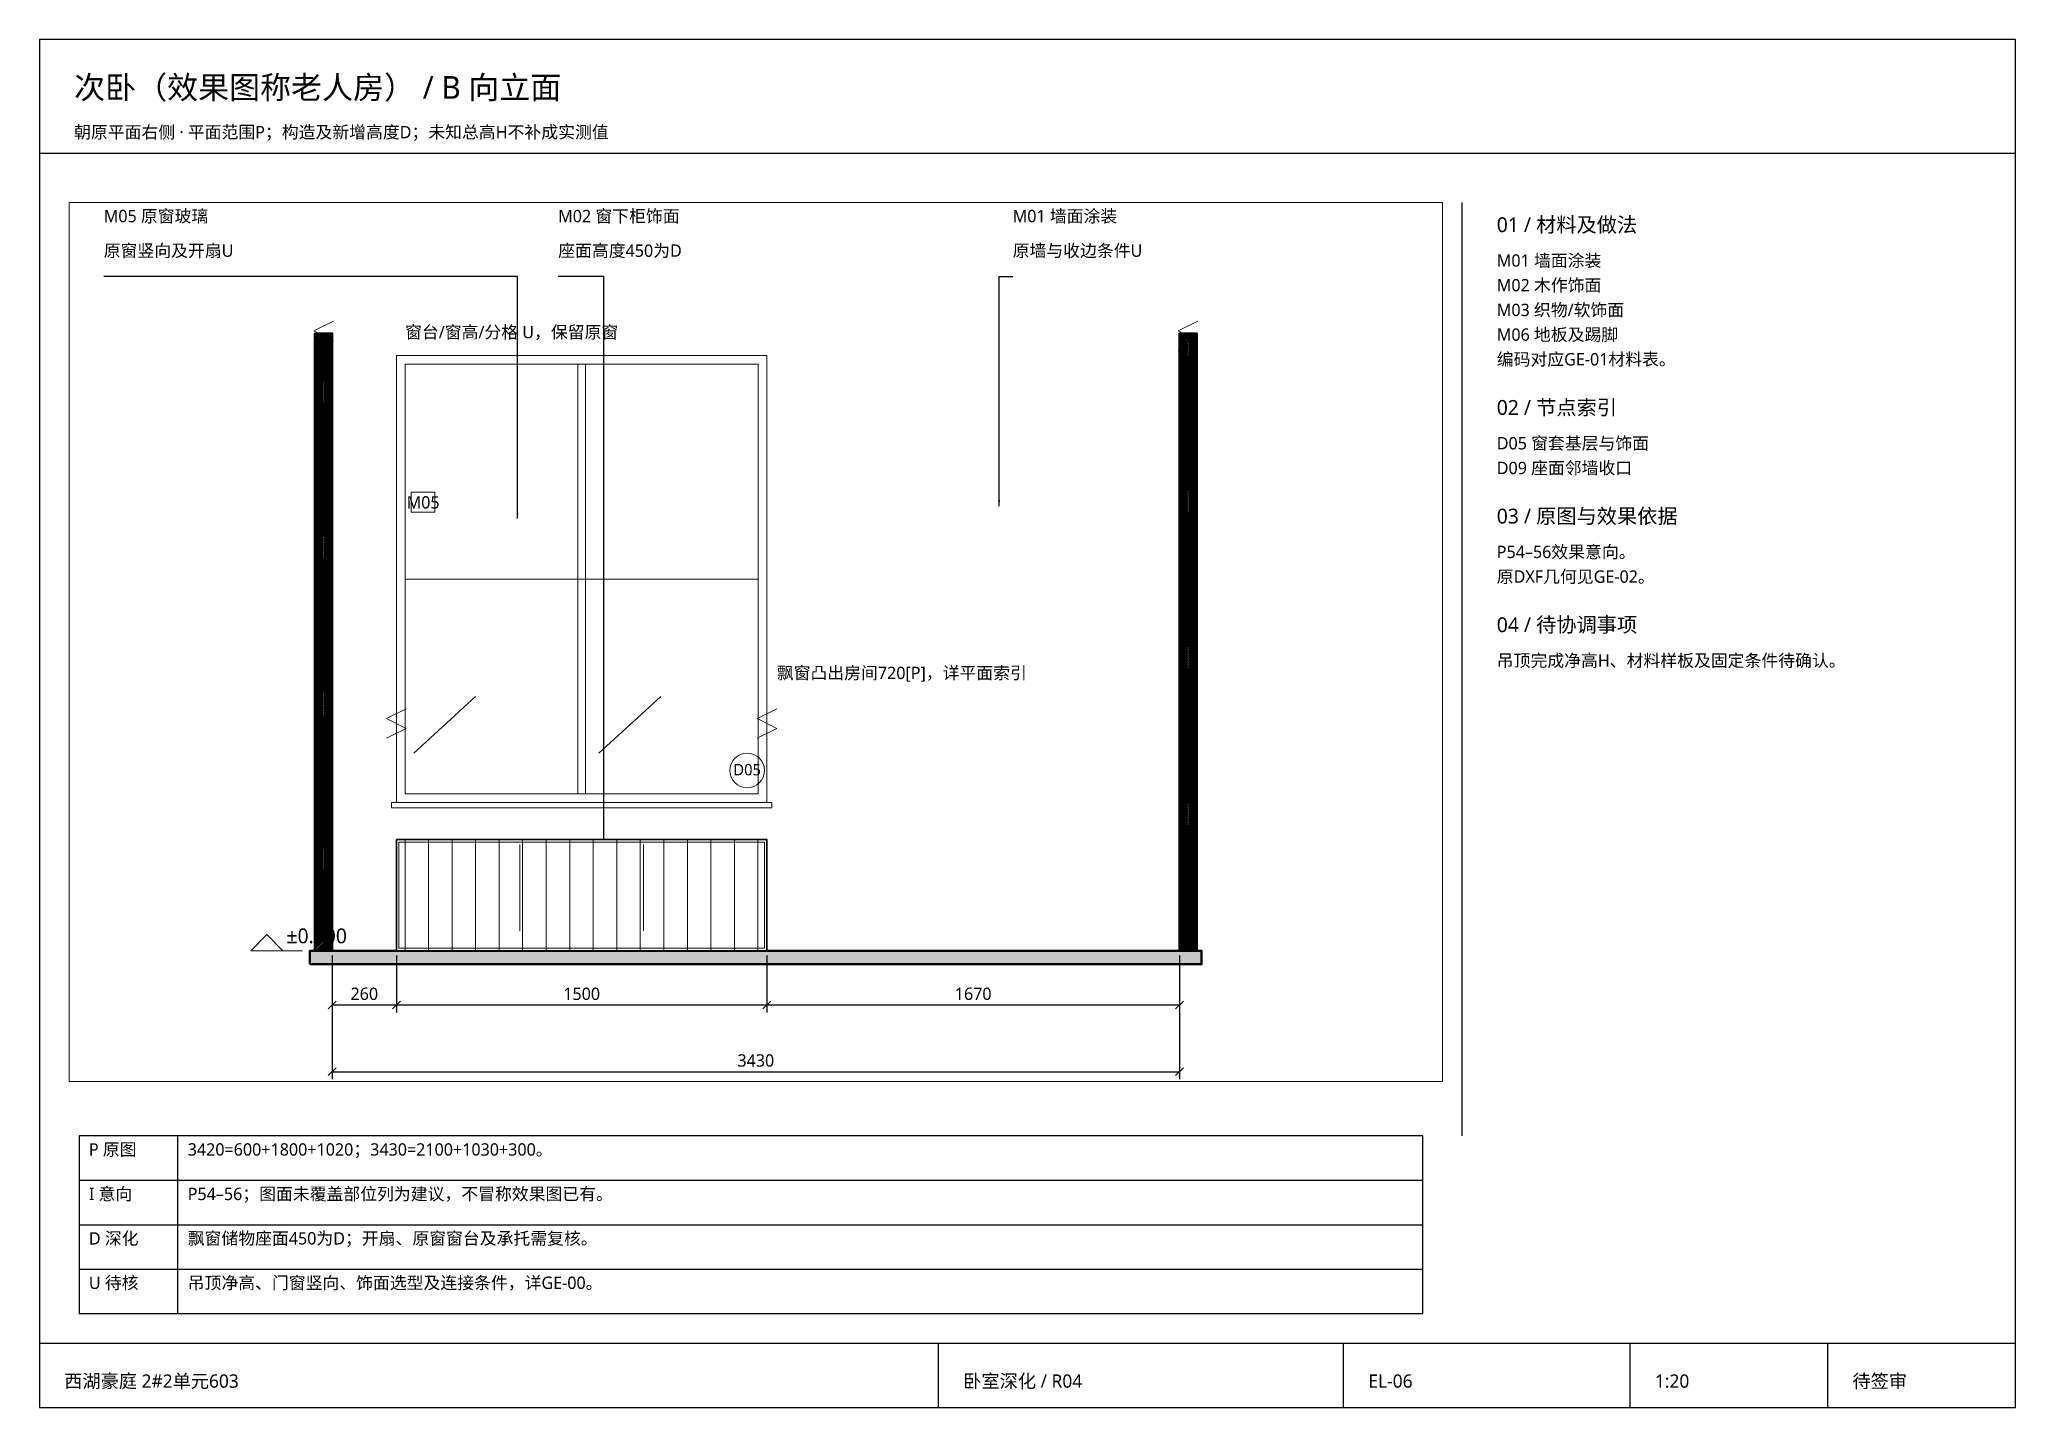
# Paper-space layout 'EL-06' of a CAD drawing. Header units: millimetres. Extents: x 10 to 410, y 10 to 287.
# The model-space entities are those that its viewports show. They can reach past a viewport. Long polylines and large blocks are cut down to what shows.
import ezdxf
from ezdxf.enums import TextEntityAlignment as Align

# ---------------------------------------------------------------- set-up
doc = ezdxf.new("R2010")
doc.units = ezdxf.units.MM
doc.linetypes.add('DASHED', pattern=[1.524, 1.27, -0.254])
for name, color, linetype, lineweight in [('A-DETAIL', 7, 'Continuous', 18), ('A-DIM', 7, 'Continuous', 13), ('A-FLOOR', 7, 'Continuous', 50), ('A-GLASS', 7, 'Continuous', 18), ('A-HATCH', 8, 'Continuous', 9), ('A-MATERIAL', 7, 'Continuous', 13), ('A-OUTLINE', 7, 'Continuous', 35), ('A-PENDING', 8, 'DASHED', 13), ('A-SYMBOL', 7, 'Continuous', 18), ('A-TEXT', 7, 'Continuous', 13), ('A-WALL', 7, 'Continuous', 50), ('S-FRAME', 7, 'Continuous', 25), ('S-TEXT', 7, 'Continuous', 13)]:
    doc.layers.add(name, color=color, linetype=linetype, lineweight=lineweight)
doc.layers.add('S-VPORT', color=7, linetype='Continuous', lineweight=0, plot=False)
doc.styles.add('CN', font='NotoSansCJK-Regular.ttc')
doc.styles.add('OpenSansCondensed-Light', font='OpenSansCondensed-Light.ttf')
doc.dimstyles.new('EZDXF', dxfattribs={"dimtxt": 0.25, "dimasz": 0.175, "dimexe": 0.375, "dimexo": 0.125, "dimgap": 0.1, "dimtad": 1, "dimlfac": 100, "dimzin": 12, "dimdsep": 46, "dimtxsty": 'OpenSansCondensed-Light', "dimblk": 'ARCHTICK', "dimcen": 2.5, "dimazin": 3, "dimtfac": 0.5, "dimtmove": 2, "dimatfit": 3, "dimarcsym": 0})

# ---------------------------------------------------------------- blocks, each defined once
blk = doc.blocks.new('_ARCHTICK')
at = {"color": 0, "linetype": 'ByBlock', "const_width": 0.15}
blk.add_lwpolyline([(-0.5, -0.5), (0.5, 0.5)], dxfattribs=at)
blk = doc.blocks.new('LEVEL-FFL')
blk.add_line((0, 0), (210, 0))
blk.add_lwpolyline([(0, 0), (65, 65), (130, 0)], close=True)
at = {"style": 'CN'}
blk.add_attdef('VALUE', (145, 30), '', height=60, dxfattribs=at)

msp = doc.modelspace()

# ---------------------------------------------------------------- hatches: boundary and pattern name
at = {"layer": 'A-FLOOR'}
h = msp.add_hatch(color=7, dxfattribs=at)
h.dxf.hatch_style = 1
h.paths.add_polyline_path([(71910, -55), (75520, -55), (75520, 0), (71910, 0)])
at = {"layer": 'A-HATCH'}
h = msp.add_hatch(dxfattribs=at)
h.set_pattern_fill('ANSI31', scale=1.5)
h.paths.add_polyline_path([(71930, 0), (72000, 0), (72000, 2500), (71930, 2500)])
h = msp.add_hatch(dxfattribs=at)
h.set_pattern_fill('ANSI31', scale=1.5)
h.paths.add_polyline_path([(75430, 0), (75500, 0), (75500, 2500), (75430, 2500)])

# ---------------------------------------------------------------- linework, layer by layer
at = {"layer": 'A-DETAIL'}
msp.add_lwpolyline([(72240, 578), (73780, 578), (73780, 600), (72240, 600)], close=True, dxfattribs=at)
at = {"layer": 'A-FLOOR'}
msp.add_line((71910, 0), (75520, 0), dxfattribs=at)
msp.add_lwpolyline([(71910, -55), (75520, -55), (75520, 0), (71910, 0)], close=True, dxfattribs=at)
at = {"layer": 'A-GLASS'}
for p, q in [((72295, 1505), (73725, 1505)), ((72330, 800), (72580, 1030)), ((73080, 800), (73330, 1030))]:
    msp.add_line(p, q, dxfattribs=at)
for points in [[(72260, 600), (73760, 600), (73760, 2410), (72260, 2410)], [(72295, 635), (73725, 635), (73725, 2375), (72295, 2375)], [(72995, 635), (73025, 635), (73025, 2375), (72995, 2375)]]:
    msp.add_lwpolyline(points, close=True, dxfattribs=at)
at = {"layer": 'A-MATERIAL'}
msp.add_lwpolyline([(72320, 1776.5), (72416, 1776.5), (72416, 1856.5), (72320, 1856.5)], close=True, dxfattribs=at)
at = {"layer": 'A-PENDING'}
for points in [[(71925, 2430), (72005, 2470), (71925, 2510), (72005, 2550)], [(75425, 2430), (75505, 2470), (75425, 2510), (75505, 2550)], [(72220, 860), (72300, 900), (72220, 940), (72300, 980)], [(73720, 860), (73800, 900), (73720, 940), (73800, 980)]]:
    msp.add_lwpolyline(points, dxfattribs=at)
at = {"layer": 'A-SYMBOL'}
msp.add_circle((73680, 730), 70, dxfattribs=at)
at = {"layer": 'A-WALL'}
for points in [[(71930, 0), (72000, 0), (72000, 2500), (71930, 2500)], [(75430, 0), (75500, 0), (75500, 2500), (75430, 2500)]]:
    msp.add_lwpolyline(points, close=True, dxfattribs=at)

# ---------------------------------------------------------------- block references
at = {"layer": 'A-SYMBOL'}
msp.add_blockref('LEVEL-FFL', (71670, 0), dxfattribs=at).add_auto_attribs({'VALUE': '±0.000'})

# ---------------------------------------------------------------- texts
at = {"layer": 'A-MATERIAL', "style": 'CN'}
msp.add_text('M05', height=50, dxfattribs=at).set_placement((72368, 1790.5), align=Align.CENTER)
at = {"layer": 'A-SYMBOL', "style": 'CN'}
msp.add_text('D05', height=46, dxfattribs=at).set_placement((73680, 710), align=Align.CENTER)
at = {"layer": 'A-TEXT', "style": 'CN'}
for s, p in [('窗台/窗高/分格 U，保留原窗', (72295, 2480)), ('飘窗凸出房间720[P]，详平面索引', (73800, 1100))]:
    msp.add_text(s, height=50, dxfattribs=at).set_placement(p)

# ---------------------------------------------------------------- dimensions: what is measured, and where the dimension line sits
at = {"layer": 'A-DIM'}
msp.add_linear_dim(base=(72000, -490), p1=(72000, 0), p2=(75430, 0), dimstyle='EZDXF', override={"dimscale": 20, "dimtxt": 2.5, "dimasz": 2, "dimexe": 1.5, "dimexo": 1, "dimgap": 1, "dimtad": 1, "dimdec": 0, "dimlfac": 1, "dimzin": 8, "dimpost": '', "dimtxsty": 'CN', "dimtsz": 0.8, "dimclrd": 0, "dimclre": 0, "dimclrt": 0}, dxfattribs=at).render()

# ---------------------------------------------------------------- next in the draw order: wipeouts: each hides what was drawn before it
msp.add_wipeout([(72260, 0), (73760, 0), (73760, 450), (72260, 450)])

# ---------------------------------------------------------------- next in the draw order: hatches: boundary and pattern name
at = {"layer": 'A-HATCH'}
h = msp.add_hatch(dxfattribs=at)
h.set_pattern_fill('ANSI31', scale=30, angle=45)
h.paths.add_polyline_path([(72260, 0), (73760, 0), (73760, 450), (72260, 450)])

# ---------------------------------------------------------------- next in the draw order: linework, layer by layer
at = {"layer": 'A-DETAIL'}
for p, q in [((72760, 80), (72760, 430)), ((73260, 80), (73260, 430))]:
    msp.add_line(p, q, dxfattribs=at)
msp.add_lwpolyline([(72270, 10), (73750, 10), (73750, 440), (72270, 440)], close=True, dxfattribs=at)
at = {"layer": 'A-OUTLINE'}
msp.add_lwpolyline([(72260, 0), (73760, 0), (73760, 450), (72260, 450)], close=True, dxfattribs=at)

# ---------------------------------------------------------------- next in the draw order: dimensions: what is measured, and where the dimension line sits
at = {"layer": 'A-DIM'}
for base, p1, p2 in [((72000, -220), (72000, 0), (72260, 0)), ((72260, -220), (72260, 0), (73760, 0)), ((73760, -220), (73760, 0), (75430, 0))]:
    msp.add_linear_dim(base=base, p1=p1, p2=p2, dimstyle='EZDXF', override={"dimscale": 20, "dimtxt": 2.5, "dimasz": 2, "dimexe": 1.5, "dimexo": 1, "dimgap": 1, "dimtad": 1, "dimdec": 0, "dimlfac": 1, "dimzin": 8, "dimpost": '', "dimtxsty": 'CN', "dimtsz": 0.8, "dimclrd": 0, "dimclre": 0, "dimclrt": 0}, dxfattribs=at).render()

psp = doc.layouts.new('EL-06')

# ---------------------------------------------------------------- linework, layer by layer
at = {"layer": 'S-FRAME'}
for p, q in [((10, 264), (410, 264)), ((298, 65), (298, 254)), ((38, 29), (38, 65)), ((18, 56), (290, 56)), ((18, 47), (290, 47)), ((18, 38), (290, 38)), ((10, 23), (410, 23)), ((192, 10), (192, 23)), ((274, 10), (274, 23)), ((332, 10), (332, 23)), ((372, 10), (372, 23))]:
    psp.add_line(p, q, dxfattribs=at)
for points in [[(10, 10), (410, 10), (410, 287), (10, 287)], [(18, 29), (290, 29), (290, 65), (18, 65)]]:
    psp.add_lwpolyline(points, close=True, dxfattribs=at)

# ---------------------------------------------------------------- texts
at = {"layer": 'S-TEXT', "style": 'CN'}
for s, height, p in [('次卧（效果图称老人房） / B 向立面', 4.6, (17, 275)), ('朝原平面右侧 · 平面范围P；构造及新增高度D；未知总高H不补成实测值', 2.5, (17, 267)), ('M05 原窗玻璃', 2.5, (23, 250)), ('M02 窗下柜饰面', 2.5, (115, 250)), ('M01 墙面涂装', 2.5, (207, 250)), ('01 / 材料及做法', 3, (305, 248)), ('原窗竖向及开扇U', 2.5, (23, 243)), ('座面高度450为D', 2.5, (115, 243)), ('原墙与收边条件U', 2.5, (207, 243)), ('M01 墙面涂装', 2.5, (305, 241)), ('M02 木作饰面', 2.5, (305, 236)), ('M03 织物/软饰面', 2.5, (305, 231)), ('M06 地板及踢脚', 2.5, (305, 226)), ('编码对应GE-01材料表。', 2.5, (305, 221)), ('02 / 节点索引', 3, (305, 211)), ('D05 窗套基层与饰面', 2.5, (305, 204)), ('D09 座面邻墙收口', 2.5, (305, 199)), ('03 / 原图与效果依据', 3, (305, 189)), ('P54–56效果意向。', 2.5, (305, 182)), ('原DXF几何见GE-02。', 2.5, (305, 177)), ('04 / 待协调事项', 3, (305, 167)), ('吊顶完成净高H、材料样板及固定条件待确认。', 2.5, (305, 160)), ('P 原图', 2.5, (20, 61)), ('3420=600+1800+1020；3430=2100+1030+300。', 2.5, (40, 61)), ('I 意向', 2.5, (20, 52)), ('P54–56；图面未覆盖部位列为建议，不冒称效果图已有。', 2.5, (40, 52)), ('D 深化', 2.5, (20, 43)), ('飘窗储物座面450为D；开扇、原窗窗台及承托需复核。', 2.5, (40, 43)), ('U 待核', 2.5, (20, 34)), ('吊顶净高、门窗竖向、饰面选型及连接条件，详GE-00。', 2.5, (40, 34)), ('西湖豪庭 2#2单元603', 2.7, (15, 14)), ('卧室深化 / R04', 2.7, (197, 14)), ('EL-06', 2.7, (279, 14)), ('1:20', 2.7, (337, 14)), ('待签审', 2.7, (377, 14))]:
    psp.add_text(s, height=height, dxfattribs=at).set_placement(p)

# ---------------------------------------------------------------- leaders
at = {"layer": 'A-MATERIAL'}
for points in [[(106.75, 190), (106.75, 239), (23, 239)], [(124.25, 120), (124.25, 239), (115, 239)], [(204.25, 192.5), (204.25, 239), (207, 239)]]:
    psp.add_leader(points, dimstyle='EZDXF', override={"dimscale": 1, "dimasz": 1.2}, dxfattribs=at)

# ---------------------------------------------------------------- viewports
at = {"layer": 'S-VPORT'}
psp.add_viewport(center=(155, 165), size=(278, 178), view_center_point=(73715, 1250), view_height=3560, dxfattribs=at)

doc.saveas('drawing.dxf')
